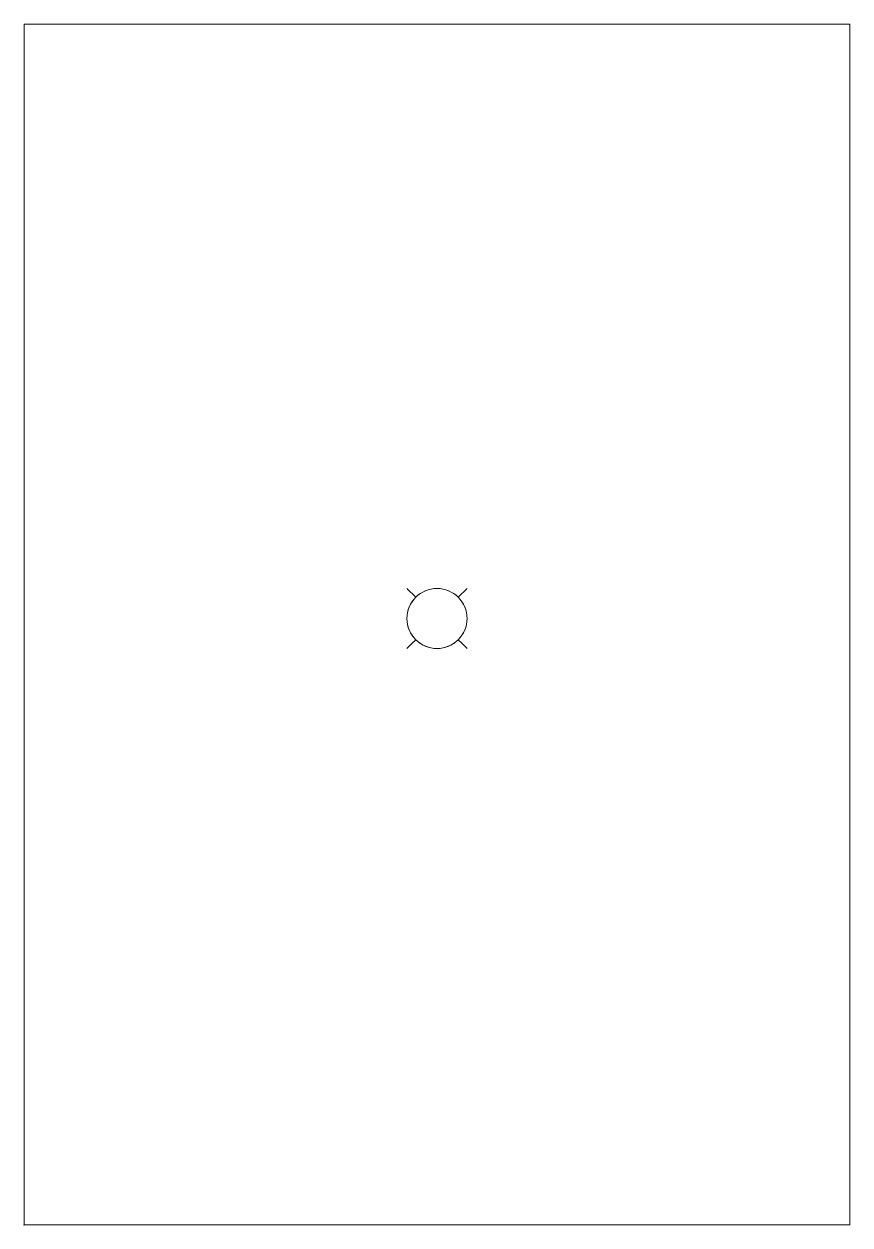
# Model space of a CAD drawing. Header units: millimetres. Extents: x 0 to 275, y 0 to 400.
import ezdxf

# ---------------------------------------------------------------- set-up
doc = ezdxf.new("R2010")
doc.units = ezdxf.units.MM
doc.layers.add('1', color=7, linetype='Continuous', true_color=0xffffff)
doc.layers.add('61', color=7, linetype='Continuous', true_color=0xffffff)

msp = doc.modelspace()

# ---------------------------------------------------------------- linework, layer by layer
at = {"layer": '1', "color": 163, "linetype": 'Continuous', "lineweight": 18}
for p, q in [((275, 400), (0, 400)), ((0, 400), (0, 0)), ((275, 0), (275, 400)), ((0, 0), (275, 0))]:
    msp.add_line(p, q, dxfattribs=at)
at = {"layer": '1', "color": 252, "linetype": 'Continuous', "lineweight": 13}
for p, q in [((275, 400), (0, 400)), ((275, 400, 293), (0, 400, 293)), ((0, 400, 293), (0, 400)), ((0, 400), (0, 0)), ((0, 400, 293), (0, 0, 293)), ((275, 0), (275, 400)), ((275, 400, 293), (275, 400)), ((275, 0, 293), (275, 400, 293)), ((0, 0), (275, 0)), ((0, 0, 293), (275, 0, 293)), ((0, 0, 293), (0, 0)), ((275, 0, 293), (275, 0))]:
    msp.add_line(p, q, dxfattribs=at)
at = {"layer": '1', "color": 252, "linetype": 'Continuous', "lineweight": 13, "extrusion": (0, 1, 0)}
msp.add_circle((-137.5, 275.5, 400), 10, dxfattribs=at)
at = {"layer": '1', "color": 163, "linetype": 'Continuous', "lineweight": 18, "extrusion": (-1, 0, 0)}
msp.add_circle((-202, 275.5), 10, dxfattribs=at)
at = {"layer": '1', "color": 252, "linetype": 'Continuous', "lineweight": 13, "extrusion": (1, 0, 0)}
msp.add_circle((202, 275.5), 10, dxfattribs=at)
at = {"layer": '1', "color": 163, "linetype": 'Continuous', "lineweight": 18}
msp.add_circle((137.5, 202, 293), 10, dxfattribs=at)
at = {"layer": '1', "color": 252, "linetype": 'Continuous', "lineweight": 13, "extrusion": (0, 0, -1)}
msp.add_circle((-137.5, 202, -253), 10, dxfattribs=at)
at = {"layer": '1', "color": 252, "linetype": 'Continuous', "lineweight": 13}
msp.add_circle((137.5, 202, 293), 10, dxfattribs=at)
at = {"layer": '1', "color": 252, "linetype": 'Continuous', "lineweight": 13, "extrusion": (-1, -4.35515e-17, 0)}
msp.add_circle((-202, 275.5, -275), 10, dxfattribs=at)
at = {"layer": '1', "color": 163, "linetype": 'Continuous', "lineweight": 18, "extrusion": (0, -1, 0)}
msp.add_circle((137.5, 275.5), 10, dxfattribs=at)
at = {"layer": '1', "color": 252, "linetype": 'Continuous', "lineweight": 13, "extrusion": (0, -1, 0)}
msp.add_circle((137.5, 275.5), 10, dxfattribs=at)
at = {"layer": '1', "color": 252, "linetype": 'Continuous', "lineweight": 13, "extrusion": (0.707107, 0.707107, 0)}
msp.add_ellipse((137.5, 202, 275.5), major_axis=(10, -10), ratio=0.707107, start_param=2.356194, end_param=3.926991, dxfattribs=at)
at = {"layer": '1', "color": 252, "linetype": 'Continuous', "lineweight": 13, "extrusion": (0, -0.707107, 0.707107)}
msp.add_ellipse((137.5, 202, 275.5), major_axis=(0, -10, -10), ratio=0.707107, start_param=2.356194, end_param=3.926991, dxfattribs=at)
at = {"layer": '1', "color": 252, "linetype": 'Continuous', "lineweight": 13, "extrusion": (0, -0.707107, -0.707107)}
msp.add_ellipse((137.5, 202, 275.5), major_axis=(0, -10, 10), ratio=0.707107, start_param=2.356194, end_param=3.926991, dxfattribs=at)
at = {"layer": '1', "color": 252, "linetype": 'Continuous', "lineweight": 13, "extrusion": (-0.707107, 0.707107, 0)}
msp.add_ellipse((137.5, 202, 275.5), major_axis=(-10, -10), ratio=0.707107, start_param=2.356194, end_param=3.926991, dxfattribs=at)
at = {"layer": '1', "color": 252, "linetype": 'Continuous', "lineweight": 13, "extrusion": (-0.707107, 0, 0.707107)}
msp.add_ellipse((137.5, 202, 275.5), major_axis=(-10, 0, -10), ratio=0.707107, start_param=5.497787, end_param=7.068583, dxfattribs=at)
at = {"layer": '1', "color": 252, "linetype": 'Continuous', "lineweight": 13, "extrusion": (-0.707107, 0, -0.707107)}
msp.add_ellipse((137.5, 202, 275.5), major_axis=(-10, 0, 10), ratio=0.707107, start_param=5.497787, end_param=7.068583, dxfattribs=at)
at = {"layer": '1', "color": 252, "linetype": 'Continuous', "lineweight": 13, "extrusion": (0.707107, 0, -0.707107)}
msp.add_ellipse((137.5, 202, 275.5), major_axis=(-10, 0, -10), ratio=0.707107, start_param=2.356194, end_param=3.926991, dxfattribs=at)
at = {"layer": '1', "color": 252, "linetype": 'Continuous', "lineweight": 13, "extrusion": (0.707107, 0, 0.707107)}
msp.add_ellipse((137.5, 202, 275.5), major_axis=(-10, 0, 10), ratio=0.707107, start_param=2.356194, end_param=3.926991, dxfattribs=at)
at = {"layer": '1', "color": 252, "linetype": 'Continuous', "lineweight": 13, "extrusion": (0.707107, -0.707107, 0)}
msp.add_ellipse((137.5, 202, 275.5), major_axis=(-10, -10), ratio=0.707107, start_param=5.497787, end_param=7.068583, dxfattribs=at)
at = {"layer": '1', "color": 252, "linetype": 'Continuous', "lineweight": 13, "extrusion": (0, 0.707107, 0.707107)}
msp.add_ellipse((137.5, 202, 275.5), major_axis=(0, -10, 10), ratio=0.707107, start_param=5.497787, end_param=7.068583, dxfattribs=at)
at = {"layer": '1', "color": 252, "linetype": 'Continuous', "lineweight": 13, "extrusion": (0, 0.707107, -0.707107)}
msp.add_ellipse((137.5, 202, 275.5), major_axis=(0, -10, -10), ratio=0.707107, start_param=5.497787, end_param=7.068583, dxfattribs=at)
at = {"layer": '1', "color": 252, "linetype": 'Continuous', "lineweight": 13, "extrusion": (-0.707107, -0.707107, 0)}
msp.add_ellipse((137.5, 202, 275.5), major_axis=(10, -10), ratio=0.707107, start_param=5.497787, end_param=7.068583, dxfattribs=at)
at = {"layer": '61', "color": 23, "linetype": 'Continuous', "lineweight": 18}
msp.add_point((0, 0), dxfattribs=at)

doc.saveas('drawing.dxf')
